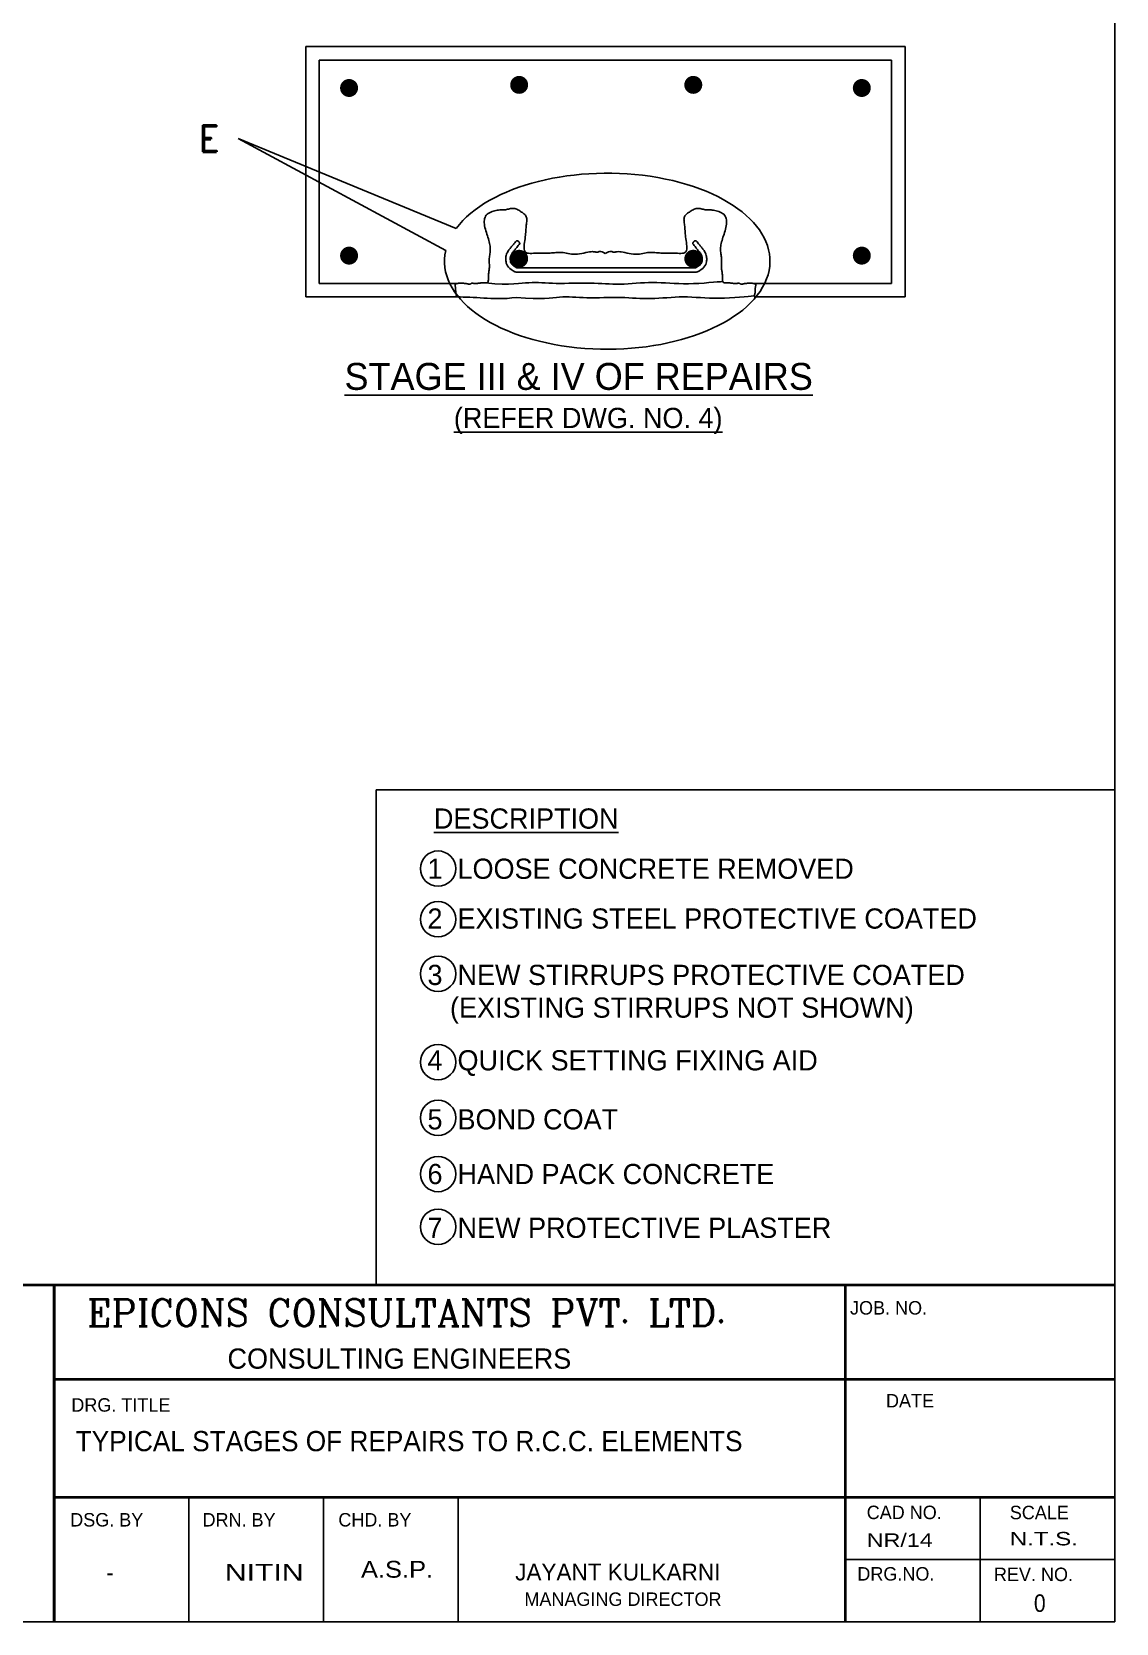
# Model space of a CAD drawing. Header units: millimetres. Extents: x -8855 to 105318, y -17958 to 67465.
# Drawn here: x 65114 to 74775, y 39218 to 53396 of the extents above; entities that cross this region are included whole.
import ezdxf

# ---------------------------------------------------------------- set-up
doc = ezdxf.new("R2010")
doc.units = ezdxf.units.MM
doc.header["$LTSCALE"] = 25
for name, color, linetype in [('9', 3, 'Continuous'), ('DIM', 5, 'Continuous'), ('REN', 3, 'Continuous'), ('TEXT', 2, 'Continuous')]:
    doc.layers.add(name, color=color, linetype=linetype)
doc.styles.add('ROMANC', font='romanc', dxfattribs={"height": 5})
doc.styles.add('ROMAND', font='romand.shx')
doc.styles.add('ROMANS', font='stylu.ttf')

msp = doc.modelspace()

# ---------------------------------------------------------------- linework, layer by layer
for p, q in [((74763.13234, 39229.87558), (74763.13234, 67465.18411)), ((67555.40683, 53264.27444), (67555.40683, 51034.08608)), ((67555.40683, 53264.27444), (72893.99615, 53264.27444)), ((72893.99615, 53264.27444), (72893.99615, 51034.08608)), ((67675.40683, 53144.27444), (67675.40683, 51154.08608)), ((67675.40683, 53144.27444), (72773.99615, 53144.27444)), ((72773.99615, 53144.27444), (72773.99615, 51154.08608)), ((68903.64687, 51154.08608), (67675.40683, 51154.08608)), ((72773.99615, 51154.08608), (71549.49013, 51154.08608)), ((68899.91285, 51034.08608), (67555.40683, 51034.08608)), ((72893.99615, 51034.08608), (71549.49013, 51034.08608)), ((68182.78318, 42229.87558), (68182.78318, 46643.31561)), ((68182.78318, 46643.31561), (74763.13234, 46643.31561))]:
    msp.add_line(p, q)
for points in [[(68899.91285, 51034.08608), (68897.48195, 51043.75801), (68895.51028, 51052.11879), (68893.94745, 51059.33674), (68892.74305, 51065.58019), (68891.8467, 51071.01744), (68891.208, 51075.81682), (68890.77656, 51080.14666), (68890.50199, 51084.17526), (68890.33729, 51088.04512), (68890.24911, 51091.79537), (68890.20752, 51095.43928), (68890.18256, 51098.99016), (68890.1443, 51102.46129), (68890.06279, 51105.86597), (68889.90808, 51109.21748), (68889.65023, 51112.52912), (68889.26872, 51115.80934), (68888.78075, 51119.04723), (68888.21294, 51122.22704), (68887.59188, 51125.33303), (68886.94421, 51128.34945), (68886.29654, 51131.26056), (68885.67549, 51134.05061), (68885.10767, 51136.70385), (68884.64077, 51139.20728), (68884.40677, 51141.55888), (68884.55871, 51143.75937), (68885.24965, 51145.80947), (68886.63262, 51147.70991), (68888.86067, 51149.4614), (68892.08686, 51151.06467), (68896.46422, 51152.52043), (68902.08537, 51153.82419), (68908.80113, 51154.95054), (68916.4019, 51155.86887), (68924.67808, 51156.54853), (68933.42005, 51156.9589), (68942.41821, 51157.06937), (68951.46295, 51156.84929), (68960.34466, 51156.26805), (68968.88146, 51155.32157), (68977.00238, 51154.11202), (68984.66415, 51152.76812), (68991.82354, 51151.41859), (68998.43727, 51150.19214), (69004.46211, 51149.21749), (69009.85481, 51148.62337), (69014.5721, 51148.53849), (69018.59846, 51149.0441), (69022.02927, 51150.0315), (69024.98763, 51151.34452), (69027.59664, 51152.82701), (69029.97942, 51154.32278), (69032.25905, 51155.67568), (69034.55864, 51156.72954), (69037.0013, 51157.32818), (69039.69793, 51157.36639), (69042.71063, 51156.94275), (69046.08931, 51156.20677), (69049.88387, 51155.30797), (69054.14424, 51154.39589), (69058.9203, 51153.62004), (69064.26197, 51153.12994), (69070.21915, 51153.07511), (69076.81331, 51153.55489), (69083.95212, 51154.46778), (69091.5148, 51155.6621), (69099.38058, 51156.98617), (69107.42868, 51158.28832), (69115.53833, 51159.41685), (69123.58876, 51160.22009), (69131.4592, 51160.54635), (69139.03541, 51160.31891), (69146.22933, 51159.76086), (69152.95946, 51159.17024), (69159.14427, 51158.84511), (69164.70226, 51159.08352), (69169.5519, 51160.1835), (69173.6117, 51162.44311), (69176.80012, 51166.1604), (69179.07758, 51171.53304), (69180.57218, 51178.35721), (69181.45393, 51186.32872), (69181.89283, 51195.14336), (69182.05892, 51204.49695), (69182.12219, 51214.08528), (69182.25267, 51223.60418), (69182.62038, 51232.74943), (69183.34907, 51241.29485), (69184.37754, 51249.32625), (69185.59831, 51257.00743), (69186.90392, 51264.50221), (69188.18691, 51271.97439), (69189.3398, 51279.58779), (69190.25514, 51287.50621), (69190.82546, 51295.89347), (69190.98195, 51304.87007), (69190.81038, 51314.38329), (69190.43519, 51324.33711), (69189.98081, 51334.63549), (69189.57169, 51345.1824), (69189.33224, 51355.88184), (69189.38692, 51366.63775), (69189.86015, 51377.35413), (69190.82828, 51387.96036), (69192.17538, 51398.48751), (69193.7374, 51408.99207), (69195.35033, 51419.53052), (69196.85014, 51430.15935), (69198.0728, 51440.93504), (69198.85428, 51451.91408), (69199.03057, 51463.15295), (69198.47439, 51474.70074), (69197.20554, 51486.57685), (69195.28058, 51498.79329), (69192.75608, 51511.36206), (69189.6886, 51524.29517), (69186.13469, 51537.60461), (69182.15091, 51551.3024), (69177.79383, 51565.40053), (69173.13887, 51579.88853), (69168.33685, 51594.66602), (69163.55745, 51609.61015), (69158.97035, 51624.59805), (69154.74525, 51639.50688), (69151.05181, 51654.21376), (69148.05974, 51668.59585), (69145.9387, 51682.53028), (69144.83976, 51695.90845), (69144.83951, 51708.67868), (69145.99594, 51720.80356), (69148.36702, 51732.24567), (69152.01071, 51742.96757), (69156.985, 51752.93186), (69163.34786, 51762.1011), (69171.15727, 51770.43787), (69180.41204, 51777.9143), (69190.87439, 51784.5406), (69202.24737, 51790.33656), (69214.23404, 51795.32193), (69226.53745, 51799.51651), (69238.86065, 51802.94004), (69250.90671, 51805.61231), (69262.37867, 51807.55308), (69273.05218, 51808.80684), (69282.99322, 51809.51692), (69292.34037, 51809.85136), (69301.23221, 51809.97822), (69309.8073, 51810.06553), (69318.20423, 51810.28136), (69326.56156, 51810.79373), (69335.01788, 51811.7707), (69343.68205, 51813.31442), (69352.54419, 51815.26343), (69361.5647, 51817.39037), (69370.70399, 51819.46789), (69379.92247, 51821.26862), (69389.18054, 51822.56522), (69398.4386, 51823.13032), (69407.65708, 51822.73656), (69416.79968, 51821.22085), (69425.84329, 51818.67709), (69434.76812, 51815.26345), (69443.55438, 51811.13807), (69452.18227, 51806.45913), (69460.632, 51801.38479), (69468.88375, 51796.07321), (69476.91775, 51790.68254), (69484.69769, 51785.32812), (69492.1213, 51779.95393), (69499.06979, 51774.46111), (69505.4244, 51768.75083), (69511.06634, 51762.72422), (69515.87683, 51756.28244), (69519.73711, 51749.32663), (69522.52838, 51741.75795), (69524.18302, 51733.5039), (69524.83795, 51724.59744), (69524.68123, 51715.09787), (69523.90093, 51705.06451), (69522.68511, 51694.55666), (69521.22184, 51683.63364), (69519.69918, 51672.35476), (69518.30519, 51660.77932), (69517.17819, 51648.94434), (69516.25742, 51636.79761), (69515.43239, 51624.26461), (69514.5926, 51611.27084), (69513.62754, 51597.74179), (69512.42672, 51583.60296), (69510.87964, 51568.77982), (69508.87579, 51553.19787), (69506.39318, 51536.87017), (69503.7639, 51520.16004), (69501.40852, 51503.51836), (69499.74764, 51487.39602), (69499.20183, 51472.2439), (69500.19169, 51458.51289), (69503.13779, 51446.65388), (69508.46074, 51437.11775), (69516.44256, 51430.21168), (69526.81111, 51425.66804), (69539.15572, 51423.07547), (69553.06568, 51422.02264), (69568.13031, 51422.09819), (69583.93892, 51422.89078), (69600.08083, 51423.98906), (69616.14534, 51424.9817), (69631.79708, 51425.54655), (69647.00196, 51425.71835), (69661.80119, 51425.62101), (69676.23597, 51425.37849), (69690.34752, 51425.11471), (69704.17707, 51424.95361), (69717.76581, 51425.01913), (69731.15498, 51425.43519), (69744.3855, 51426.27542), (69757.49724, 51427.4122), (69770.5298, 51428.66761), (69783.52277, 51429.8637), (69796.51574, 51430.82255), (69809.5483, 51431.36623), (69822.66005, 51431.3168), (69835.89058, 51430.49634), (69849.29103, 51428.80599), (69862.95872, 51426.46322), (69877.00255, 51423.76459), (69891.53139, 51421.00665), (69906.65412, 51418.48595), (69922.47961, 51416.49904), (69939.11676, 51415.34249), (69956.67443, 51415.31283), (69975.17242, 51416.60119), (69994.27419, 51418.97691), (70013.55414, 51422.1039), (70032.58663, 51425.64606), (70050.94604, 51429.2673), (70068.20676, 51432.63153), (70083.94316, 51435.40265), (70097.72963, 51437.24457), (70109.26757, 51437.92829), (70118.76649, 51437.65316), (70126.56293, 51436.72561), (70132.99343, 51435.45208), (70138.39452, 51434.13902), (70143.10274, 51433.09284), (70147.45463, 51432.62001), (70151.78672, 51433.02694), (70156.43083, 51434.45534), (70161.69983, 51436.38787), (70167.90188, 51438.14248), (70175.34514, 51439.03708), (70184.33777, 51438.3896), (70195.18791, 51435.51799), (70208.20372, 51429.74015), (70223.69336, 51420.37403)], [(71549.49013, 51034.08608), (71551.92103, 51043.75801), (71553.8927, 51052.11879), (71555.45554, 51059.33674), (71556.65993, 51065.58019), (71557.55628, 51071.01744), (71558.19498, 51075.81682), (71558.62642, 51080.14666), (71558.901, 51084.17526), (71559.0657, 51088.04512), (71559.15387, 51091.79537), (71559.19546, 51095.43928), (71559.22042, 51098.99016), (71559.25868, 51102.46129), (71559.3402, 51105.86597), (71559.49491, 51109.21748), (71559.75275, 51112.52912), (71560.13426, 51115.80934), (71560.62223, 51119.04723), (71561.19005, 51122.22704), (71561.8111, 51125.33303), (71562.45877, 51128.34945), (71563.10644, 51131.26056), (71563.72749, 51134.05061), (71564.29531, 51136.70385), (71564.76221, 51139.20728), (71564.99621, 51141.55888), (71564.84427, 51143.75937), (71564.15334, 51145.80947), (71562.77037, 51147.70991), (71560.54231, 51149.4614), (71557.31613, 51151.06467), (71552.93876, 51152.52043), (71547.31762, 51153.82419), (71540.60185, 51154.95054), (71533.00108, 51155.86887), (71524.7249, 51156.54853), (71515.98293, 51156.9589), (71506.98477, 51157.06937), (71497.94003, 51156.84929), (71489.05832, 51156.26805), (71480.52152, 51155.32157), (71472.4006, 51154.11202), (71464.73883, 51152.76812), (71457.57945, 51151.41859), (71450.96571, 51150.19214), (71444.94087, 51149.21749), (71439.54818, 51148.62337), (71434.83089, 51148.53849), (71430.80453, 51149.0441), (71427.37372, 51150.0315), (71424.41535, 51151.34452), (71421.80634, 51152.82701), (71419.42357, 51154.32278), (71417.14393, 51155.67568), (71414.84434, 51156.72954), (71412.40168, 51157.32818), (71409.70506, 51157.36639), (71406.69236, 51156.94275), (71403.31368, 51156.20677), (71399.51911, 51155.30797), (71395.25875, 51154.39589), (71390.48268, 51153.62004), (71385.14101, 51153.12994), (71379.18383, 51153.07511), (71372.58967, 51153.55489), (71365.45086, 51154.46778), (71357.88819, 51155.6621), (71350.02241, 51156.98617), (71341.9743, 51158.28832), (71333.86465, 51159.41685), (71325.81422, 51160.22009), (71317.94378, 51160.54635), (71310.36757, 51160.31891), (71303.17365, 51159.76086), (71296.44353, 51159.17024), (71290.25871, 51158.84511), (71284.70073, 51159.08352), (71279.85108, 51160.1835), (71275.79129, 51162.44311), (71272.60286, 51166.1604), (71270.3254, 51171.53304), (71268.8308, 51178.35721), (71267.94906, 51186.32872), (71267.51015, 51195.14336), (71267.34407, 51204.49695), (71267.28079, 51214.08528), (71267.15031, 51223.60418), (71266.7826, 51232.74943), (71266.05391, 51241.29485), (71265.02544, 51249.32625), (71263.80467, 51257.00743), (71262.49906, 51264.50221), (71261.21607, 51271.97439), (71260.06318, 51279.58779), (71259.14784, 51287.50621), (71258.57752, 51295.89347), (71258.42104, 51304.87007), (71258.59261, 51314.38329), (71258.9678, 51324.33711), (71259.42217, 51334.63549), (71259.8313, 51345.1824), (71260.07074, 51355.88184), (71260.01606, 51366.63775), (71259.54284, 51377.35413), (71258.5747, 51387.96036), (71257.22761, 51398.48751), (71255.66558, 51408.99207), (71254.05265, 51419.53052), (71252.55284, 51430.15935), (71251.33018, 51440.93504), (71250.5487, 51451.91408), (71250.37241, 51463.15295), (71250.9286, 51474.70074), (71252.19744, 51486.57685), (71254.1224, 51498.79329), (71256.6469, 51511.36206), (71259.71439, 51524.29517), (71263.2683, 51537.60461), (71267.25207, 51551.3024), (71271.60915, 51565.40053), (71276.26411, 51579.88853), (71281.06614, 51594.66602), (71285.84554, 51609.61015), (71290.43263, 51624.59805), (71294.65774, 51639.50688), (71298.35117, 51654.21376), (71301.34325, 51668.59585), (71303.46429, 51682.53028), (71304.56322, 51695.90845), (71304.56347, 51708.67868), (71303.40704, 51720.80356), (71301.03597, 51732.24567), (71297.39227, 51742.96757), (71292.41798, 51752.93186), (71286.05512, 51762.1011), (71278.24572, 51770.43787), (71268.99094, 51777.9143), (71258.52859, 51784.5406), (71247.15561, 51790.33656), (71235.16894, 51795.32193), (71222.86553, 51799.51651), (71210.54233, 51802.94004), (71198.49628, 51805.61231), (71187.02431, 51807.55308), (71176.35081, 51808.80684), (71166.40976, 51809.51692), (71157.06261, 51809.85136), (71148.17078, 51809.97822), (71139.59568, 51810.06553), (71131.19876, 51810.28136), (71122.84142, 51810.79373), (71114.38511, 51811.7707), (71105.72093, 51813.31442), (71096.85879, 51815.26343), (71087.83828, 51817.39037), (71078.69899, 51819.46789), (71069.48052, 51821.26862), (71060.22245, 51822.56522), (71050.96438, 51823.13032), (71041.7459, 51822.73656), (71032.60331, 51821.22085), (71023.55969, 51818.67709), (71014.63486, 51815.26345), (71005.8486, 51811.13807), (70997.22071, 51806.45913), (70988.77099, 51801.38479), (70980.51923, 51796.07321), (70972.48523, 51790.68254), (70964.70529, 51785.32812), (70957.28168, 51779.95393), (70950.33319, 51774.46111), (70943.97858, 51768.75083), (70938.33664, 51762.72422), (70933.52615, 51756.28244), (70929.66587, 51749.32663), (70926.8746, 51741.75795), (70925.21996, 51733.5039), (70924.56503, 51724.59744), (70924.72175, 51715.09787), (70925.50205, 51705.06451), (70926.71787, 51694.55666), (70928.18114, 51683.63364), (70929.7038, 51672.35476), (70931.09779, 51660.77932), (70932.2248, 51648.94434), (70933.14556, 51636.79761), (70933.97059, 51624.26461), (70934.81038, 51611.27084), (70935.77544, 51597.74179), (70936.97626, 51583.60296), (70938.52334, 51568.77982), (70940.52719, 51553.19787), (70943.0098, 51536.87017), (70945.63908, 51520.16004), (70947.99446, 51503.51836), (70949.65535, 51487.39602), (70950.20115, 51472.2439), (70949.2113, 51458.51289), (70946.26519, 51446.65388), (70940.94225, 51437.11775), (70932.96042, 51430.21168), (70922.59187, 51425.66804), (70910.24727, 51423.07547), (70896.33731, 51422.02264), (70881.27268, 51422.09819), (70865.46406, 51422.89078), (70849.32216, 51423.98906), (70833.25764, 51424.9817), (70817.6059, 51425.54655), (70802.40102, 51425.71835), (70787.6018, 51425.62101), (70773.16701, 51425.37849), (70759.05546, 51425.11471), (70745.22591, 51424.95361), (70731.63717, 51425.01913), (70718.24801, 51425.43519), (70705.01749, 51426.27542), (70691.90574, 51427.4122), (70678.87318, 51428.66761), (70665.88021, 51429.8637), (70652.88724, 51430.82255), (70639.85468, 51431.36623), (70626.74293, 51431.3168), (70613.5124, 51430.49634), (70600.11196, 51428.80599), (70586.44426, 51426.46322), (70572.40043, 51423.76459), (70557.87159, 51421.00665), (70542.74886, 51418.48595), (70526.92337, 51416.49904), (70510.28623, 51415.34249), (70492.72856, 51415.31283), (70474.23057, 51416.60119), (70455.12879, 51418.97691), (70435.84884, 51422.1039), (70416.81636, 51425.64606), (70398.45694, 51429.2673), (70381.19622, 51432.63153), (70365.45982, 51435.40265), (70351.67335, 51437.24457), (70340.13541, 51437.92829), (70330.63649, 51437.65316), (70322.84005, 51436.72561), (70316.40955, 51435.45208), (70311.00846, 51434.13902), (70306.30024, 51433.09284), (70301.94835, 51432.62001), (70297.61626, 51433.02694), (70292.96822, 51434.45534), (70287.67165, 51436.38787), (70281.39478, 51438.14248), (70273.80581, 51439.03708), (70264.57297, 51438.3896), (70253.36447, 51435.51799), (70239.84853, 51429.74015), (70223.69336, 51420.37403)], [(69159.14427, 51158.84511), (69238.74353, 51152.51279), (69305.70826, 51149.36874), (69361.83114, 51148.76791), (69408.90486, 51150.06525), (69448.72211, 51152.61573), (69483.07556, 51155.77429), (69513.75792, 51158.89588), (69542.56185, 51161.33547), (69571.01878, 51162.59742), (69599.61501, 51162.78381), (69628.5756, 51162.14614), (69658.12557, 51160.93591), (69688.48998, 51159.40462), (69719.89387, 51157.80376), (69752.56226, 51156.38484), (69786.72022, 51155.39936), (69822.49097, 51155.02835), (69859.59053, 51155.17105), (69897.63312, 51155.65621), (69936.23295, 51156.3126), (69975.00425, 51156.969), (70013.56122, 51157.45416), (70051.51808, 51157.59685), (70088.48906, 51157.22585), (70124.1973, 51156.23413), (70158.80177, 51154.77151), (70192.57038, 51153.05205), (70225.77103, 51151.28978), (70258.67162, 51149.69874), (70291.54007, 51148.49297), (70324.64427, 51147.88653), (70358.25213, 51148.09344), (70392.57084, 51149.24569), (70427.56466, 51151.1471), (70463.13716, 51153.51939), (70499.19189, 51156.08432), (70535.63241, 51158.56364), (70572.36226, 51160.67908), (70609.285, 51162.1524), (70646.30419, 51162.70534), (70683.38232, 51162.15953), (70720.71764, 51160.73616), (70758.56733, 51158.75628), (70797.1886, 51156.54095), (70836.83862, 51154.41123), (70877.77458, 51152.6882), (70920.25369, 51151.69291), (70964.53312, 51151.74642), (71010.58858, 51153.05862), (71057.26987, 51155.39464), (71103.14529, 51158.40845), (71146.78317, 51161.75402), (71186.75181, 51165.0853), (71221.61952, 51168.05625), (71249.95461, 51170.32085), (71270.3254, 51171.53304)], [(69432.84311, 51030.48808), (69512.44237, 51024.15576), (69579.4071, 51021.01171), (69635.52998, 51020.41088), (69682.6037, 51021.70822), (69722.42095, 51024.2587), (69756.77441, 51027.41726), (69787.45676, 51030.53885), (69816.26069, 51032.97844), (69844.71762, 51034.24039), (69873.31385, 51034.42678), (69902.27444, 51033.78911), (69931.82442, 51032.57888), (69962.18883, 51031.04759), (69993.59271, 51029.44673), (70026.26111, 51028.02781), (70060.41906, 51027.04233), (70096.18981, 51026.67132), (70133.28937, 51026.81401), (70171.33196, 51027.29918), (70209.93179, 51027.95557), (70248.70309, 51028.61196), (70287.26006, 51029.09713), (70325.21693, 51029.23982), (70362.1879, 51028.86882), (70397.89614, 51027.8771), (70432.50062, 51026.41448), (70466.26923, 51024.69502), (70499.46987, 51022.93275), (70532.37047, 51021.34171), (70565.23891, 51020.13594), (70598.34311, 51019.5295), (70631.95097, 51019.7364), (70666.26968, 51020.88866), (70701.2635, 51022.79007), (70736.83601, 51025.16236), (70772.89074, 51027.72729), (70809.33125, 51030.20661), (70846.0611, 51032.32205), (70882.98384, 51033.79537), (70920.00303, 51034.34831), (70957.08116, 51033.8025), (70994.41648, 51032.37913), (71032.26617, 51030.39924), (71070.88744, 51028.18391), (71110.53746, 51026.0542), (71151.47343, 51024.33117), (71193.95253, 51023.33588), (71238.23196, 51023.38939), (71284.28742, 51024.70158), (71330.96871, 51027.03761), (71376.84414, 51030.05142), (71420.48201, 51033.39699), (71460.45065, 51036.72827), (71495.31836, 51039.69922), (71523.65345, 51041.96382), (71544.02424, 51043.17601)], [(69432.84311, 51030.48808), (69389.78268, 51025.12248), (69349.08187, 51021.58467), (69310.48362, 51019.61354), (69273.73086, 51018.94798), (69238.56653, 51019.32687), (69204.73356, 51020.4891), (69171.97489, 51022.17356), (69140.03345, 51024.11914), (69108.68507, 51026.09661), (69077.83711, 51028.00441), (69047.42984, 51029.77286), (69017.40352, 51031.33227), (68987.6984, 51032.61298), (68958.25474, 51033.5453), (68929.01281, 51034.05956), (68899.91285, 51034.08608)]]:
    msp.add_lwpolyline(points)
at = {"layer": '9'}
msp.add_line((55283.27267, 39229.87558), (74763.13234, 39229.87558), dxfattribs=at)
at = {"layer": 'DIM'}
for p, q in [((66952.67017, 52444.5992), (68801.52355, 51448.12205)), ((68895.14859, 51644.93961), (66952.67017, 52444.5992))]:
    msp.add_line(p, q, dxfattribs=at)
for centre in [(68733.65239, 45940.58857), (68733.65239, 45489.52148), (68733.65239, 45003.75703), (68733.65239, 44216.63641), (68733.65239, 43720.0758), (68733.65239, 43219.69441), (68733.65239, 42749.59362)]:
    msp.add_circle(centre, 157.5784, dxfattribs=at)
msp.add_ellipse((70240.62197, 51352.69915), major_axis=(-1449.8679, 0), ratio=0.5409835674, start_param=6.1612253571, end_param=12.1845752991, dxfattribs=at)
at = {"layer": 'REN'}
for p, q in [((69436.74646, 51294.88768), (71027.14327, 51294.88768)), ((69436.74646, 51254.88768), (71027.14327, 51254.88768))]:
    msp.add_line(p, q, dxfattribs=at)
at = {"layer": 'REN', "const_width": 80}
for points in [[(67900.67228, 52896.04729, 1), (67980.67228, 52896.04729, 1)], [(69415.99447, 52923.8147, 1), (69495.99447, 52923.8147, 1)], [(71047.31059, 52923.8147, -1), (70967.31059, 52923.8147, -1)], [(72548.73071, 52896.04729, -1), (72468.73071, 52896.04729, -1)], [(67900.67228, 51402.31323, -1), (67980.67228, 51402.31323, -1)], [(72548.73071, 51402.31323, 1), (72468.73071, 51402.31323, 1)], [(69415.99447, 51374.54582, -1), (69495.99447, 51374.54582, -1)], [(71047.31059, 51374.54582, 1), (70967.31059, 51374.54582, 1)]]:
    msp.add_lwpolyline(points, format="xyb", close=True, dxfattribs=at)
at = {"layer": 'REN'}
for points in [[(69418.87487, 51259.10212), (69401.76682, 51267.64601), (69386.003, 51277.30981), (69372.51939, 51287.73667), (69361.23452, 51299.11039), (69352.28978, 51311.32896), (69345.83494, 51323.8337), (69341.69534, 51335.74471), (69339.25462, 51346.42451), (69337.75571, 51356.27001), (69336.93649, 51365.98624), (69336.787, 51375.70645), (69337.32364, 51385.39872), (69338.564, 51395.02752), (69340.52607, 51404.55268), (69343.22705, 51413.92851), (69346.66786, 51423.06643), (69350.75068, 51431.73884), (69355.26714, 51439.78209), (69360.0527, 51447.21208), (69364.98467, 51454.10041), (69369.96484, 51460.52671), (69374.9148, 51466.56928), (69379.7707, 51472.2998), (69384.49516, 51477.79978), (69389.14862, 51483.23391), (69393.89992, 51488.83272), (69398.88168, 51494.77139), (69404.21054, 51501.20696), (69410.00072, 51508.29433), (69416.36304, 51516.18482), (69423.40497, 51525.02605), (69431.29119, 51535.03848)], [(69436.74646, 51294.88768), (69421.19206, 51302.65566), (69408.75716, 51310.27872), (69399.06533, 51317.77339), (69391.74015, 51325.15625), (69386.40518, 51332.44385), (69382.68401, 51339.65274), (69380.2002, 51346.79949), (69378.57733, 51353.90064), (69377.50172, 51360.96578), (69376.91061, 51367.97648), (69376.80402, 51374.90734), (69377.18194, 51381.73297), (69378.04437, 51388.42794), (69379.39131, 51394.96687), (69381.22277, 51401.32435), (69383.53873, 51407.47497), (69386.33013, 51413.40423), (69389.55153, 51419.14114), (69393.14842, 51424.72563), (69397.06631, 51430.19762), (69401.25067, 51435.59703), (69405.64701, 51440.96378), (69410.20082, 51446.33778), (69414.85758, 51451.75897), (69419.58904, 51457.28418), (69424.47191, 51463.03802), (69429.60915, 51469.16203), (69435.10371, 51475.79773), (69441.05857, 51483.08666), (69447.57667, 51491.17035), (69454.76098, 51500.19034), (69462.71446, 51510.28816)], [(69462.71446, 51510.28816), (69461.96493, 51511.66852), (69461.29887, 51512.8736), (69460.70505, 51513.9271), (69460.1722, 51514.8527), (69459.68907, 51515.67409), (69459.24443, 51516.41496), (69458.82701, 51517.09901), (69458.42557, 51517.74992), (69458.03038, 51518.38776), (69457.63774, 51519.01813), (69457.24551, 51519.64299), (69456.85149, 51520.26431), (69456.45354, 51520.88405), (69456.04948, 51521.50419), (69455.63714, 51522.12669), (69455.21436, 51522.75351), (69454.7794, 51523.38578), (69454.33222, 51524.0212), (69453.87321, 51524.65662), (69453.40278, 51525.28889), (69452.92132, 51525.91486), (69452.42922, 51526.53139), (69451.92687, 51527.13533), (69451.41467, 51527.72352), (69450.89262, 51528.29322), (69450.35914, 51528.84324), (69449.81226, 51529.37279), (69449.25002, 51529.8811), (69448.67044, 51530.36737), (69448.07155, 51530.83081), (69447.45138, 51531.27064), (69446.80796, 51531.68608), (69446.139, 51532.07689), (69445.44087, 51532.44507), (69444.70965, 51532.79318), (69443.94138, 51533.12378), (69443.13213, 51533.43942), (69442.27796, 51533.74267), (69441.37493, 51534.03609), (69440.4191, 51534.32222), (69439.40826, 51534.60047), (69438.3472, 51534.8576), (69437.24244, 51535.07721), (69436.10049, 51535.2429), (69434.92787, 51535.33827), (69433.7311, 51535.34692), (69432.5167, 51535.25246), (69431.29119, 51535.03848)], [(71001.17527, 51510.28816), (71001.9248, 51511.66852), (71002.59085, 51512.8736), (71003.18468, 51513.9271), (71003.71753, 51514.8527), (71004.20065, 51515.67409), (71004.6453, 51516.41496), (71005.06272, 51517.09901), (71005.46415, 51517.74992), (71005.85935, 51518.38776), (71006.25198, 51519.01813), (71006.64422, 51519.64299), (71007.03823, 51520.26431), (71007.43619, 51520.88405), (71007.84025, 51521.50419), (71008.25259, 51522.12669), (71008.67537, 51522.75351), (71009.11033, 51523.38578), (71009.55751, 51524.0212), (71010.01651, 51524.65662), (71010.48694, 51525.28889), (71010.96841, 51525.91486), (71011.46051, 51526.53139), (71011.96286, 51527.13533), (71012.47506, 51527.72352), (71012.99711, 51528.29322), (71013.53059, 51528.84324), (71014.07746, 51529.37279), (71014.63971, 51529.8811), (71015.21929, 51530.36737), (71015.81818, 51530.83081), (71016.43835, 51531.27064), (71017.08176, 51531.68608), (71017.75073, 51532.07689), (71018.44885, 51532.44507), (71019.18008, 51532.79318), (71019.94835, 51533.12378), (71020.7576, 51533.43942), (71021.61177, 51533.74267), (71022.5148, 51534.03609), (71023.47063, 51534.32222), (71024.48146, 51534.60047), (71025.54252, 51534.8576), (71026.64729, 51535.07721), (71027.78924, 51535.2429), (71028.96185, 51535.33827), (71030.15862, 51535.34692), (71031.37302, 51535.25246), (71032.59853, 51535.03848)], [(71027.14327, 51294.88768), (71042.69767, 51302.65566), (71055.13257, 51310.27872), (71064.82439, 51317.77339), (71072.14958, 51325.15625), (71077.48454, 51332.44385), (71081.20572, 51339.65274), (71083.68952, 51346.79949), (71085.31239, 51353.90064), (71086.38801, 51360.96578), (71086.97912, 51367.97648), (71087.08571, 51374.90734), (71086.70779, 51381.73297), (71085.84536, 51388.42794), (71084.49842, 51394.96687), (71082.66696, 51401.32435), (71080.35099, 51407.47497), (71077.5596, 51413.40423), (71074.3382, 51419.14114), (71070.7413, 51424.72563), (71066.82342, 51430.19762), (71062.63905, 51435.59703), (71058.24272, 51440.96378), (71053.68891, 51446.33778), (71049.03215, 51451.75897), (71044.30069, 51457.28418), (71039.41782, 51463.03802), (71034.28058, 51469.16203), (71028.78601, 51475.79773), (71022.83116, 51483.08666), (71016.31305, 51491.17035), (71009.12874, 51500.19034), (71001.17527, 51510.28816)], [(71045.01486, 51259.10212), (71062.1229, 51267.64601), (71077.88672, 51277.30981), (71091.37034, 51287.73667), (71102.65521, 51299.11039), (71111.59995, 51311.32896), (71118.05479, 51323.8337), (71122.19439, 51335.74471), (71124.63511, 51346.42451), (71126.13402, 51356.27001), (71126.95324, 51365.98624), (71127.10273, 51375.70645), (71126.56609, 51385.39872), (71125.32573, 51395.02752), (71123.36366, 51404.55268), (71120.66268, 51413.92851), (71117.22187, 51423.06643), (71113.13904, 51431.73884), (71108.62258, 51439.78209), (71103.83703, 51447.21208), (71098.90506, 51454.10041), (71093.92489, 51460.52671), (71088.97493, 51466.56928), (71084.11902, 51472.2998), (71079.39457, 51477.79978), (71074.74111, 51483.23391), (71069.98981, 51488.83272), (71065.00804, 51494.77139), (71059.67919, 51501.20696), (71053.889, 51508.29433), (71047.52668, 51516.18482), (71040.48475, 51525.02605), (71032.59853, 51535.03848)], [(69418.87487, 51259.10212), (69420.76969, 51258.23552), (69422.73248, 51257.43878), (69424.77771, 51256.72553), (69426.91983, 51256.10935), (69429.17331, 51255.60387), (69431.5526, 51255.22269), (69434.07216, 51254.97943), (69436.74646, 51254.88768)], [(71045.01486, 51259.10212), (71043.12004, 51258.23552), (71041.15725, 51257.43878), (71039.11202, 51256.72553), (71036.9699, 51256.10935), (71034.71642, 51255.60387), (71032.33713, 51255.22269), (71029.81756, 51254.97943), (71027.14327, 51254.88768)]]:
    msp.add_lwpolyline(points, dxfattribs=at)
at = {"layer": 'TEXT', "color": 1}
for p, q in [((66513.13234, 39229.87558), (66513.13234, 40339.87558)), ((67713.13234, 39229.87558), (67713.13234, 40339.87558)), ((68913.13234, 39229.87558), (68913.13234, 40339.87558)), ((73563.13234, 39229.87558), (73563.13234, 40339.87558)), ((74763.13234, 39784.87558), (72363.13234, 39784.87558))]:
    msp.add_line(p, q, dxfattribs=at)
at = {"layer": 'TEXT', "color": 1, "const_width": 24}
for points in [[(55283.27267, 42229.87558), (74763.13234, 42229.87558)], [(65313.13234, 39229.87558), (65313.13234, 42229.87558)], [(72363.13234, 39229.87558), (72363.13234, 42229.87558)], [(65313.13234, 41389.87558), (74763.13234, 41389.87558)], [(65313.13234, 40339.87558), (74763.13234, 40339.87558)]]:
    msp.add_lwpolyline(points, dxfattribs=at)

# ---------------------------------------------------------------- texts
at = {"layer": 'TEXT'}
for s, height, style, p in [('E', 240, 'ROMAND', (66596.29765, 52326.02893)), ('%%USTAGE III & IV OF REPAIRS', 240, 'ROMANS', (67899.83022, 50206.37268)), ('%%U(REFER DWG. NO. 4)', 180, 'ROMANS', (68874.18532, 49866.14039)), ('%%UDESCRIPTION', 180, 'ROMANS', (68696.5496, 46297.11504)), ('1  LOOSE CONCRETE REMOVED', 180, 'ROMANS', (68639.08024, 45849.82698)), ('2  EXISTING STEEL PROTECTIVE COATED', 180, 'ROMANS', (68639.08024, 45406.05306)), ('3  NEW STIRRUPS PROTECTIVE COATED', 180, 'ROMANS', (68639.08024, 44903.81789)), ('   (EXISTING STIRRUPS NOT SHOWN)', 180, 'ROMANS', (68639.08024, 44612.38932)), ('4  QUICK SETTING FIXING AID', 180, 'ROMANS', (68639.08024, 44142.94232)), ('5  BOND COAT', 180, 'ROMANS', (68639.08024, 43617.08068)), ('6  HAND PACK CONCRETE', 180, 'ROMANS', (68639.08024, 43129.72258)), ('7  NEW PROTECTIVE PLASTER', 180, 'ROMANS', (68639.08024, 42650.97641)), ('EPICONS CONSULTANTS PVT. LTD.', 240, 'ROMANC', (65606.70734, 41863.9637)), (' JOB. NO.', 120, 'ROMANS', (72359.36555, 41967.60548)), (' CONSULTING ENGINEERS', 180, 'ROMANS', (66790.69518, 41485.28611)), ('DATE', 120, 'ROMANS', (72724.48531, 41139.96527)), (' DRG. TITLE', 120, 'ROMANS', (65421.56504, 41102.32605)), (' DSG. BY', 120, 'ROMANS', (65411.3901, 40079.11987)), (' DRN. BY', 120, 'ROMANS', (66590.41176, 40079.11987)), (' CHD. BY', 120, 'ROMANS', (67800.46032, 40079.11987)), ('CAD NO.', 120, 'ROMANS', (72552.4724, 40144.81011)), ('SCALE', 120, 'ROMANS', (73827.43537, 40143.94198)), (' JAYANT KULKARNI', 150, 'ROMANS', (69364.78967, 39598.6635)), (' DRG.NO.', 120, 'ROMANS', (72424.53915, 39597.44695)), (' REV. NO.', 120, 'ROMANS', (73641.45851, 39592.84128)), ('-', 150, 'ROMANS', (65776.55423, 39595.87809)), (' MANAGING DIRECTOR', 120, 'ROMANS', (69458.20357, 39371.37504))]:
    msp.add_text(s, height=height, dxfattribs=dict(at, style=style)).set_placement(p)
at = {"layer": 'TEXT', "style": 'ROMANS'}
for s, height, width, p in [('TYPICAL STAGES OF REPAIRS TO R.C.C. ELEMENTS', 180, 0.969895, (65504.96154, 40750.03055)), ('NR/14', 120, 1.293053, (72552.4724, 39897.98388)), ('N.T.S.', 120, 1.334185, (73827.43537, 39910.82831)), ('NITIN', 150, 1.340597, (66833.75476, 39596.09896)), ('A.S.P.', 150, 1.129672, (68047.01026, 39622.95431)), ('0', 156, 0.9, (74042.37284, 39318.376))]:
    msp.add_text(s, height=height, dxfattribs=dict(at, width=width)).set_placement(p)

doc.saveas('drawing.dxf')
